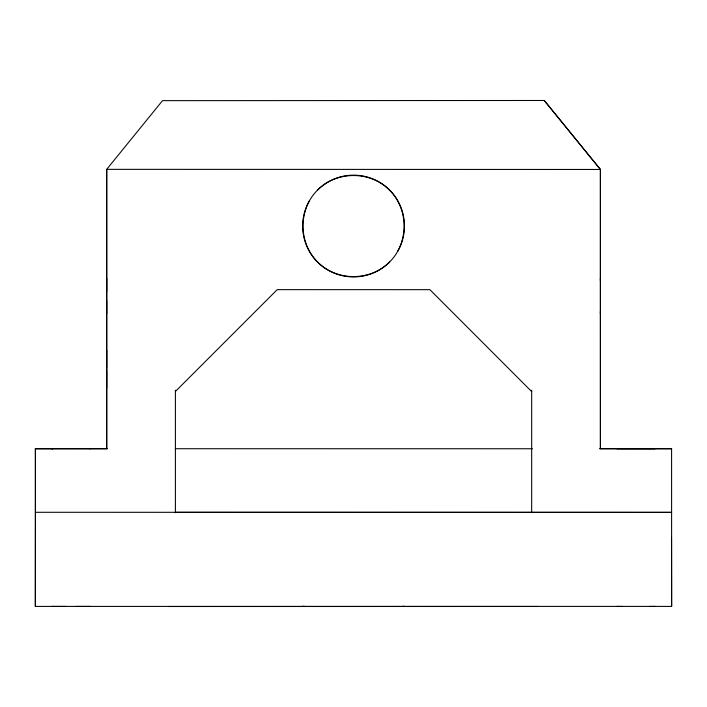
<?xml version="1.0" encoding="UTF-8"?>
<svg xmlns="http://www.w3.org/2000/svg" width="707" height="707" viewBox="0 0 707 707"><rect width="100%" height="100%" fill="white"/><g stroke="black" fill="none" stroke-linecap="round" stroke-linejoin="round"><path stroke-width="1.06" d="M671.588 448.786L671.632 606.403L35.35 606.42L35.385 448.751L106.704 448.698L106.704 169.344L162.522 100.659L544.257 100.491L600.393 169.468L600.411 448.724L671.65 448.733L599.501 448.715M106.704 448.698L106.704 169.344L600.411 169.468L600.411 448.724M175.398 512.699L175.398 390.202M531.673 512.716L531.673 390.246M671.517 537.417L671.632 606.403M397.643 251.48A50.895 50.895 0 0 0 317.576 190.05C298.186 209.192 298.177 242.89 317.567 262.041C336.709 281.421 370.406 281.421 389.548 262.041C408.929 242.899 408.92 209.201 389.539 190.068C370.397 170.687 336.709 170.687 317.567 190.068M168.885 606.509L537.93 606.473M175.407 512.319L671.632 512.354L35.456 512.292L35.35 606.42M175.416 391.457L277.215 289.649L429.909 289.667L531.691 391.598M544.257 100.491L600.411 169.468M402.698 606.42L404.439 606.42L402.707 606.42M35.385 448.751L107.349 448.751M175.398 448.724L532.433 448.751M616.928 448.751L655.097 448.751M52.61 606.429L51.956 606.429L66.105 606.429M89.48 606.429L90.125 606.429L75.985 606.429M617.564 606.438L616.919 606.438L622.505 606.438M649.494 606.438L655.089 606.438L654.435 606.438M89.489 448.724L90.134 448.724M600.402 278.24L600.402 280.626M600.402 311.487L600.402 313.873M106.686 278.213L106.695 291.417M106.686 313.837L106.686 300.643M106.686 350.142L106.686 368.241M106.686 388.267L106.686 370.159M35.43 448.706L35.438 512.328M389.557 262.023A50.895 50.895 0 0 1 309.489 200.585M304.381 606.412L302.64 606.412L304.372 606.412M52.618 448.724L51.965 448.724L52.618 448.724"/></g></svg>
